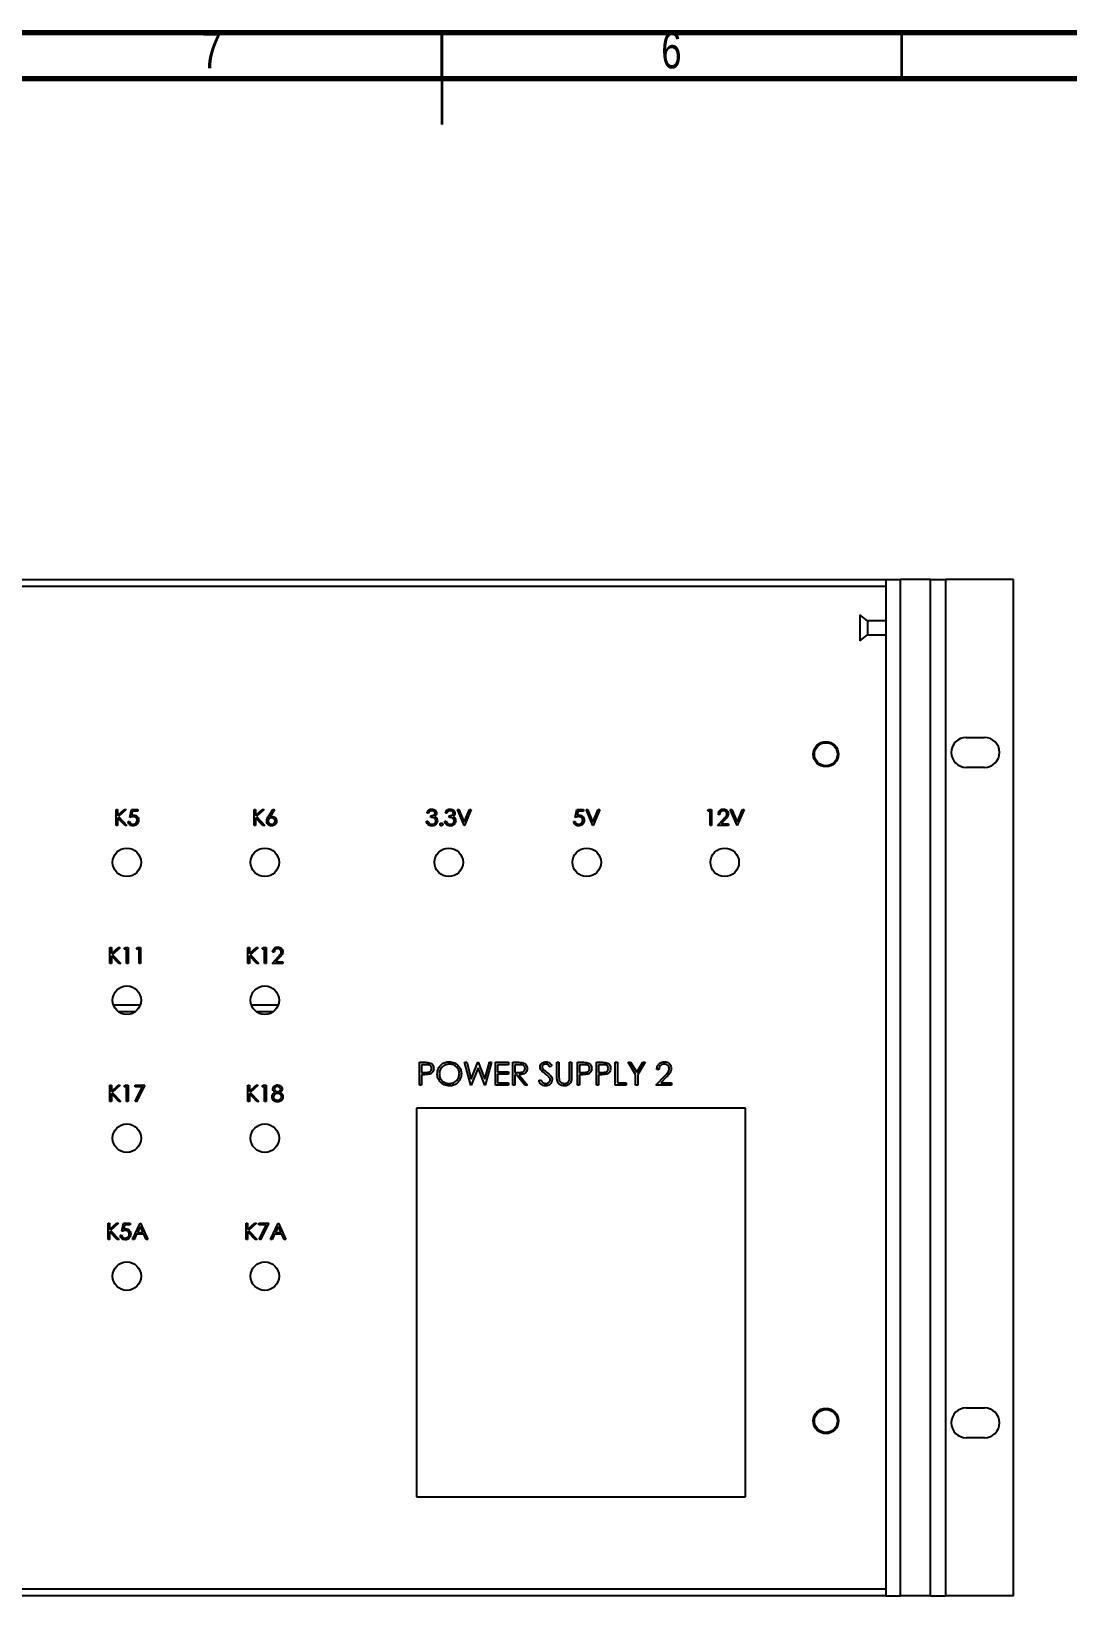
# Model space of a CAD drawing. Header units: millimetres. Extents: x 0 to 589, y 0 to 415.
# Drawn here: x 257.4 to 370, y 245 to 415.1 of the extents above; entities that cross this region are included whole.
import ezdxf

# ---------------------------------------------------------------- set-up
doc = ezdxf.new("R2010")
doc.units = ezdxf.units.MM
doc.styles.add('SLDTEXTSTYLE1', font='TXT', dxfattribs={"width": 0.75})

msp = doc.modelspace()

# ---------------------------------------------------------------- linework, layer by layer
at = {"color": 7, "linetype": 'Continuous', "lineweight": 70}
for p, q in [((15, 415), (589, 415)), ((20, 410), (584, 410))]:
    msp.add_line(p, q, dxfattribs=at)
at = {"color": 7, "linetype": 'Continuous', "lineweight": 35}
msp.add_line((302, 415.001), (302, 404.999), dxfattribs=at)
at = {"color": 9, "linetype": 'Continuous', "lineweight": 35}
for p, q in [((302, 410), (302, 415)), ((352, 410), (352, 415))]:
    msp.add_line(p, q, dxfattribs=at)
at = {"color": 7, "linetype": 'Continuous', "lineweight": 25}
for p, q in [((137.753, 355.5046), (350.253, 355.5046)), ((350.253, 354.7546), (137.753, 354.7546)), ((350.253, 355.5046), (350.253, 245.0046)), ((350.253, 355.5046), (351.878, 355.5046)), ((351.878, 245.0046), (351.878, 355.5046)), ((355.128, 355.5046), (351.878, 355.5046)), ((355.128, 245.0046), (355.128, 355.5046)), ((355.128, 355.5046), (356.753, 355.5046)), ((364.153, 355.5046), (356.753, 355.5046)), ((356.753, 355.5046), (356.753, 245.0046)), ((364.153, 245.0046), (364.153, 355.5046)), ((348.2765, 351.0046), (347.4515, 351.6546)), ((347.4515, 351.6546), (347.4515, 348.8546)), ((350.253, 351.0046), (348.2765, 351.0046)), ((348.2765, 351.0046), (348.2765, 349.5046)), ((347.4515, 348.8546), (348.2765, 349.5046)), ((348.2765, 349.5046), (350.253, 349.5046)), ((359.003, 338.3296), (361.003, 338.3296)), ((361.003, 335.0796), (359.003, 335.0796)), ((266.5864, 330.5046), (266.7434, 330.5046)), ((266.5864, 328.7546), (266.5864, 330.5046)), ((266.7434, 329.8382), (267.4729, 330.5046)), ((266.7434, 330.5046), (266.7434, 329.8382)), ((267.6969, 330.5046), (266.837, 329.7193)), ((267.4729, 330.5046), (267.6969, 330.5046)), ((268.0671, 329.6296), (268.2466, 330.5046)), ((268.2466, 330.5046), (268.9646, 330.5046)), ((268.3693, 330.3251), (268.275, 329.8648)), ((268.9646, 330.3251), (268.3693, 330.3251)), ((268.9646, 330.5046), (268.9646, 330.3251)), ((281.5864, 330.5046), (281.7434, 330.5046)), ((281.5864, 328.7546), (281.5864, 330.5046)), ((281.7434, 329.8382), (282.4729, 330.5046)), ((281.7434, 330.5046), (281.7434, 329.8382)), ((282.6969, 330.5046), (281.837, 329.7193)), ((282.4729, 330.5046), (282.6969, 330.5046)), ((283.1506, 329.7509), (283.6729, 330.5495)), ((283.7938, 330.4545), (283.3314, 329.7474)), ((283.6729, 330.5495), (283.7938, 330.4545)), ((300.5447, 330.1008), (300.3876, 330.1008)), ((302.5415, 330.1008), (302.3844, 330.1008)), ((303.6857, 330.5046), (303.854, 330.5046)), ((304.4261, 328.7546), (303.6857, 330.5046)), ((303.854, 330.5046), (304.4373, 329.1255)), ((304.4373, 329.1255), (305.0206, 330.5046)), ((305.1889, 330.5046), (304.4485, 328.7546)), ((305.0206, 330.5046), (305.1889, 330.5046)), ((316.5078, 329.6296), (316.6873, 330.5046)), ((316.6873, 330.5046), (317.4053, 330.5046)), ((316.81, 330.3251), (316.7157, 329.8648)), ((317.4053, 330.3251), (316.81, 330.3251)), ((317.4053, 330.5046), (317.4053, 330.3251)), ((317.6745, 330.5046), (317.8428, 330.5046)), ((318.4149, 328.7546), (317.6745, 330.5046)), ((317.8428, 330.5046), (318.4261, 329.1255)), ((318.4261, 329.1255), (319.0094, 330.5046)), ((319.1777, 330.5046), (318.4373, 328.7546)), ((319.0094, 330.5046), (319.1777, 330.5046)), ((330.9021, 330.3251), (331.0048, 330.5046)), ((331.1713, 330.3251), (330.9021, 330.3251)), ((331.0048, 330.5046), (331.3283, 330.5046)), ((331.1713, 328.7546), (331.1713, 330.3251)), ((331.3283, 330.5046), (331.3283, 328.7546)), ((333.3476, 330.5046), (333.5158, 330.5046)), ((334.088, 328.7546), (333.3476, 330.5046)), ((333.5158, 330.5046), (334.0992, 329.1255)), ((334.0992, 329.1255), (334.6825, 330.5046)), ((334.8508, 330.5046), (334.1104, 328.7546)), ((334.6825, 330.5046), (334.8508, 330.5046)), ((266.7434, 328.7546), (266.5864, 328.7546)), ((266.7434, 329.5991), (266.7434, 328.7546)), ((267.555, 328.7546), (266.7434, 329.5991)), ((266.837, 329.7193), (267.7642, 328.7546)), ((267.7642, 328.7546), (267.555, 328.7546)), ((267.8876, 329.2033), (268.0447, 329.2033)), ((281.7434, 328.7546), (281.5864, 328.7546)), ((281.7434, 329.5991), (281.7434, 328.7546)), ((282.555, 328.7546), (281.7434, 329.5991)), ((281.837, 329.7193), (282.7642, 328.7546)), ((282.7642, 328.7546), (282.555, 328.7546)), ((300.3203, 329.2258), (300.4774, 329.2258)), ((300.8139, 329.6296), (300.8139, 329.8091)), ((302.3171, 329.2258), (302.4742, 329.2258)), ((302.8107, 329.6296), (302.8107, 329.8091)), ((304.4485, 328.7546), (304.4261, 328.7546)), ((316.3283, 329.2033), (316.4854, 329.2033)), ((318.4373, 328.7546), (318.4149, 328.7546)), ((331.3283, 328.7546), (331.1713, 328.7546)), ((331.979, 328.7546), (332.6577, 329.4789)), ((333.1681, 328.7546), (331.979, 328.7546)), ((332.2033, 329.9661), (332.0463, 329.9661)), ((332.7916, 329.4014), (332.3537, 328.9341)), ((332.3537, 328.9341), (333.1681, 328.9341)), ((333.1681, 328.9341), (333.1681, 328.7546)), ((334.1104, 328.7546), (334.088, 328.7546)), ((265.9133, 315.5046), (266.0703, 315.5046)), ((265.9133, 313.7546), (265.9133, 315.5046)), ((266.0703, 314.8382), (266.7998, 315.5046)), ((266.0703, 315.5046), (266.0703, 314.8382)), ((267.0239, 315.5046), (266.1639, 314.7193)), ((266.1639, 314.7193), (267.0912, 313.7546)), ((266.7998, 315.5046), (267.0239, 315.5046)), ((267.4614, 315.3251), (267.5641, 315.5046)), ((267.7306, 315.3251), (267.4614, 315.3251)), ((267.5641, 315.5046), (267.8876, 315.5046)), ((267.7306, 313.7546), (267.7306, 315.3251)), ((267.8876, 315.5046), (267.8876, 313.7546)), ((268.8075, 315.3251), (268.9102, 315.5046)), ((269.0767, 315.3251), (268.8075, 315.3251)), ((268.9102, 315.5046), (269.2338, 315.5046)), ((269.0767, 313.7546), (269.0767, 315.3251)), ((269.2338, 315.5046), (269.2338, 313.7546)), ((280.9133, 315.5046), (281.0703, 315.5046)), ((280.9133, 313.7546), (280.9133, 315.5046)), ((281.0703, 314.8382), (281.7998, 315.5046)), ((281.0703, 315.5046), (281.0703, 314.8382)), ((282.0239, 315.5046), (281.1639, 314.7193)), ((281.1639, 314.7193), (282.0912, 313.7546)), ((281.7998, 315.5046), (282.0239, 315.5046)), ((282.4614, 315.3251), (282.5641, 315.5046)), ((282.7306, 315.3251), (282.4614, 315.3251)), ((282.5641, 315.5046), (282.8876, 315.5046)), ((282.7306, 313.7546), (282.7306, 315.3251)), ((282.8876, 315.5046), (282.8876, 313.7546)), ((283.7626, 314.9661), (283.6056, 314.9661)), ((266.0703, 313.7546), (265.9133, 313.7546)), ((266.0703, 314.5991), (266.0703, 313.7546)), ((266.8819, 313.7546), (266.0703, 314.5991)), ((267.0912, 313.7546), (266.8819, 313.7546)), ((267.8876, 313.7546), (267.7306, 313.7546)), ((269.2338, 313.7546), (269.0767, 313.7546)), ((281.0703, 313.7546), (280.9133, 313.7546)), ((281.0703, 314.5991), (281.0703, 313.7546)), ((281.8819, 313.7546), (281.0703, 314.5991)), ((282.0912, 313.7546), (281.8819, 313.7546)), ((282.8876, 313.7546), (282.7306, 313.7546)), ((283.5383, 313.7546), (284.217, 314.4789)), ((284.7274, 313.7546), (283.5383, 313.7546)), ((284.3509, 314.4014), (283.913, 313.9341)), ((283.913, 313.9341), (284.7274, 313.9341)), ((284.7274, 313.9341), (284.7274, 313.7546)), ((266.2859, 309.2546), (269.2202, 309.2546)), ((268.6695, 308.5046), (266.8365, 308.5046)), ((281.2859, 309.2546), (284.2202, 309.2546)), ((283.6695, 308.5046), (281.8365, 308.5046)), ((299.5735, 303.0046), (300.0638, 303.0046)), ((299.5735, 300.5046), (299.5735, 303.0046)), ((304.4774, 303.0046), (304.7092, 303.0046)), ((305.1424, 300.5046), (304.4774, 303.0046)), ((304.7092, 303.0046), (305.1985, 301.1712)), ((305.1985, 301.1712), (305.9262, 303.0046)), ((305.9262, 303.0046), (305.9587, 303.0046)), ((305.9587, 303.0046), (306.6729, 301.1837)), ((306.6729, 301.1837), (307.1647, 303.0046)), ((307.394, 303.0046), (306.72, 300.5046)), ((307.1647, 303.0046), (307.394, 303.0046)), ((307.8428, 303.0046), (309.253, 303.0046)), ((307.8428, 300.5046), (307.8428, 303.0046)), ((309.253, 303.0046), (309.253, 302.7482)), ((309.7017, 303.0046), (310.202, 303.0046)), ((309.7017, 300.5046), (309.7017, 303.0046)), ((314.5094, 303.0046), (314.7338, 303.0046)), ((314.5094, 301.4947), (314.5094, 303.0046)), ((314.7338, 303.0046), (314.7338, 301.5067)), ((315.8876, 303.0046), (316.112, 303.0046)), ((315.8876, 301.5067), (315.8876, 303.0046)), ((316.112, 303.0046), (316.112, 301.4947)), ((316.753, 303.0046), (317.2433, 303.0046)), ((316.753, 300.5046), (316.753, 303.0046)), ((318.8043, 303.0046), (319.2946, 303.0046)), ((318.8043, 300.5046), (318.8043, 303.0046)), ((320.8556, 303.0046), (321.0799, 303.0046)), ((320.8556, 300.5046), (320.8556, 303.0046)), ((321.0799, 303.0046), (321.0799, 300.761)), ((322.2658, 303.0046), (322.5227, 303.0046)), ((323.0671, 301.693), (322.2658, 303.0046)), ((322.5227, 303.0046), (323.1798, 301.9304)), ((323.1798, 301.9304), (323.8358, 303.0046)), ((324.0928, 303.0046), (323.2915, 301.693)), ((323.8358, 303.0046), (324.0928, 303.0046)), ((299.7979, 302.7482), (299.7979, 301.9149)), ((300.2551, 302.7482), (299.7979, 302.7482)), ((299.7979, 301.9149), (300.2356, 301.9094)), ((299.7979, 301.6584), (299.7979, 300.5046)), ((299.9767, 301.6584), (299.7979, 301.6584)), ((305.9357, 302.4167), (305.1745, 300.5046)), ((306.6879, 300.5046), (305.9357, 302.4167)), ((308.0671, 302.7482), (308.0671, 301.979)), ((309.253, 302.7482), (308.0671, 302.7482)), ((308.0671, 301.979), (309.253, 301.979)), ((308.0671, 301.7226), (308.0671, 300.761)), ((309.253, 301.7226), (308.0671, 301.7226)), ((309.253, 301.979), (309.253, 301.7226)), ((309.9261, 302.7482), (309.9261, 301.9149)), ((310.3948, 302.7482), (309.9261, 302.7482)), ((309.9261, 301.9149), (310.3838, 301.9114)), ((309.9261, 301.6584), (309.9261, 300.5046)), ((310.1084, 301.6584), (309.9261, 301.6584)), ((311.0269, 300.5046), (310.1084, 301.6584)), ((310.3858, 301.6584), (311.3043, 300.5046)), ((312.5222, 300.9869), (312.7336, 301.1136)), ((313.9646, 302.6455), (313.7617, 302.4918)), ((316.9774, 302.7482), (316.9774, 301.9149)), ((317.4346, 302.7482), (316.9774, 302.7482)), ((316.9774, 301.9149), (317.4151, 301.9094)), ((316.9774, 301.6584), (316.9774, 300.5046)), ((317.1562, 301.6584), (316.9774, 301.6584)), ((319.4859, 302.7482), (319.0287, 302.7482)), ((319.0287, 302.7482), (319.0287, 301.9149)), ((319.0287, 301.9149), (319.4664, 301.9094)), ((319.0287, 301.6584), (319.0287, 300.5046)), ((319.2074, 301.6584), (319.0287, 301.6584)), ((323.0671, 300.5046), (323.0671, 301.693)), ((323.2915, 301.693), (323.2915, 300.5046)), ((325.2787, 300.5046), (326.2482, 301.5393)), ((325.5992, 302.2354), (325.3748, 302.2354)), ((326.4395, 301.4286), (325.814, 300.761)), ((265.9133, 300.5046), (266.0703, 300.5046)), ((265.9133, 298.7546), (265.9133, 300.5046)), ((266.0703, 299.8382), (266.7998, 300.5046)), ((266.0703, 300.5046), (266.0703, 299.8382)), ((266.0703, 299.5991), (266.0703, 298.7546)), ((266.8819, 298.7546), (266.0703, 299.5991)), ((267.0239, 300.5046), (266.1639, 299.7193)), ((266.1639, 299.7193), (267.0912, 298.7546)), ((266.7998, 300.5046), (267.0239, 300.5046)), ((267.4614, 300.3251), (267.5641, 300.5046)), ((267.7306, 300.3251), (267.4614, 300.3251)), ((267.5641, 300.5046), (267.8876, 300.5046)), ((267.7306, 298.7546), (267.7306, 300.3251)), ((267.8876, 300.5046), (267.8876, 298.7546)), ((268.6505, 300.5046), (269.7274, 300.5046)), ((268.6505, 300.3251), (268.6505, 300.5046)), ((269.4617, 300.3251), (268.6505, 300.3251)), ((268.6718, 298.7844), (269.4617, 300.3251)), ((269.7274, 300.5046), (268.8075, 298.7097)), ((280.9133, 300.5046), (281.0703, 300.5046)), ((280.9133, 298.7546), (280.9133, 300.5046)), ((281.0703, 299.8382), (281.7998, 300.5046)), ((281.0703, 300.5046), (281.0703, 299.8382)), ((281.0703, 299.5991), (281.0703, 298.7546)), ((281.8819, 298.7546), (281.0703, 299.5991)), ((282.0239, 300.5046), (281.1639, 299.7193)), ((281.1639, 299.7193), (282.0912, 298.7546)), ((281.7998, 300.5046), (282.0239, 300.5046)), ((282.4614, 300.3251), (282.5641, 300.5046)), ((282.7306, 300.3251), (282.4614, 300.3251)), ((282.5641, 300.5046), (282.8876, 300.5046)), ((282.7306, 298.7546), (282.7306, 300.3251)), ((282.8876, 300.5046), (282.8876, 298.7546)), ((299.7979, 300.5046), (299.5735, 300.5046)), ((305.1745, 300.5046), (305.1424, 300.5046)), ((306.72, 300.5046), (306.6879, 300.5046)), ((309.253, 300.5046), (307.8428, 300.5046)), ((308.0671, 300.761), (309.253, 300.761)), ((309.253, 300.761), (309.253, 300.5046)), ((309.9261, 300.5046), (309.7017, 300.5046)), ((311.3043, 300.5046), (311.0269, 300.5046)), ((316.9774, 300.5046), (316.753, 300.5046)), ((319.0287, 300.5046), (318.8043, 300.5046)), ((322.0415, 300.5046), (320.8556, 300.5046)), ((321.0799, 300.761), (322.0415, 300.761)), ((322.0415, 300.761), (322.0415, 300.5046)), ((323.2915, 300.5046), (323.0671, 300.5046)), ((326.9774, 300.5046), (325.2787, 300.5046)), ((325.814, 300.761), (326.9774, 300.761)), ((326.9774, 300.761), (326.9774, 300.5046)), ((266.0703, 298.7546), (265.9133, 298.7546)), ((267.0912, 298.7546), (266.8819, 298.7546)), ((267.8876, 298.7546), (267.7306, 298.7546)), ((268.8075, 298.7097), (268.6718, 298.7844)), ((281.0703, 298.7546), (280.9133, 298.7546)), ((282.0912, 298.7546), (281.8819, 298.7546)), ((282.8876, 298.7546), (282.7306, 298.7546)), ((299.253, 298.0046), (299.253, 255.7546)), ((335.003, 298.0046), (299.253, 298.0046)), ((335.003, 255.7546), (335.003, 298.0046)), ((265.7274, 285.5046), (265.8844, 285.5046)), ((265.7274, 283.7546), (265.7274, 285.5046)), ((265.8844, 284.8382), (266.6139, 285.5046)), ((265.8844, 285.5046), (265.8844, 284.8382)), ((265.8844, 284.5991), (265.8844, 283.7546)), ((266.696, 283.7546), (265.8844, 284.5991)), ((266.838, 285.5046), (265.978, 284.7193)), ((265.978, 284.7193), (266.9053, 283.7546)), ((266.6139, 285.5046), (266.838, 285.5046)), ((267.0287, 284.2033), (267.1857, 284.2033)), ((267.2081, 284.6296), (267.3876, 285.5046)), ((267.3876, 285.5046), (268.1056, 285.5046)), ((267.5103, 285.3251), (267.416, 284.8648)), ((268.1056, 285.3251), (267.5103, 285.3251)), ((268.1056, 285.5046), (268.1056, 285.3251)), ((268.3748, 283.7546), (269.2049, 285.5046)), ((268.8123, 284.3155), (268.5462, 283.7546)), ((269.6056, 284.3155), (268.8123, 284.3155)), ((269.2144, 285.1635), (268.8975, 284.495)), ((268.8975, 284.495), (269.5229, 284.495)), ((269.2049, 285.5046), (269.2274, 285.5046)), ((269.5229, 284.495), (269.2144, 285.1635)), ((269.2274, 285.5046), (270.0351, 283.7546)), ((269.8643, 283.7546), (269.6056, 284.3155)), ((280.7274, 285.5046), (280.8844, 285.5046)), ((280.7274, 283.7546), (280.7274, 285.5046)), ((280.8844, 284.8382), (281.6139, 285.5046)), ((280.8844, 285.5046), (280.8844, 284.8382)), ((280.8844, 284.5991), (280.8844, 283.7546)), ((281.696, 283.7546), (280.8844, 284.5991)), ((281.838, 285.5046), (280.978, 284.7193)), ((280.978, 284.7193), (281.9053, 283.7546)), ((281.6139, 285.5046), (281.838, 285.5046)), ((282.1184, 285.5046), (283.1953, 285.5046)), ((282.1184, 285.3251), (282.1184, 285.5046)), ((282.9296, 285.3251), (282.1184, 285.3251)), ((282.1398, 283.7844), (282.9296, 285.3251)), ((283.1953, 285.5046), (282.2755, 283.7097)), ((283.3748, 283.7546), (284.2049, 285.5046)), ((283.8123, 284.3155), (283.5462, 283.7546)), ((284.6056, 284.3155), (283.8123, 284.3155)), ((284.2144, 285.1635), (283.8975, 284.495)), ((283.8975, 284.495), (284.5229, 284.495)), ((284.2049, 285.5046), (284.2274, 285.5046)), ((284.5229, 284.495), (284.2144, 285.1635)), ((284.2274, 285.5046), (285.0351, 283.7546)), ((284.8643, 283.7546), (284.6056, 284.3155)), ((265.8844, 283.7546), (265.7274, 283.7546)), ((266.9053, 283.7546), (266.696, 283.7546)), ((268.5462, 283.7546), (268.3748, 283.7546)), ((270.0351, 283.7546), (269.8643, 283.7546)), ((280.8844, 283.7546), (280.7274, 283.7546)), ((281.9053, 283.7546), (281.696, 283.7546)), ((282.2755, 283.7097), (282.1398, 283.7844)), ((283.5462, 283.7546), (283.3748, 283.7546)), ((285.0351, 283.7546), (284.8643, 283.7546)), ((359.003, 265.4296), (361.003, 265.4296)), ((361.003, 262.1796), (359.003, 262.1796)), ((299.253, 255.7546), (335.003, 255.7546)), ((137.753, 245.7546), (350.253, 245.7546)), ((350.253, 245.0046), (137.753, 245.0046)), ((350.253, 245.0046), (351.878, 245.0046)), ((355.128, 245.0046), (351.878, 245.0046)), ((355.128, 245.0046), (356.753, 245.0046)), ((364.153, 245.0046), (356.753, 245.0046))]:
    msp.add_line(p, q, dxfattribs=at)
for centre, radius in [((343.753, 336.5046), 1.375), ((343.753, 336.5046), 1.25), ((267.753, 324.7546), 1.55), ((282.753, 324.7546), 1.55), ((302.753, 324.7546), 1.55), ((317.753, 324.7546), 1.55), ((332.753, 324.7546), 1.55), ((267.753, 309.7546), 1.55), ((282.753, 309.7546), 1.55), ((267.753, 294.7546), 1.55), ((282.753, 294.7546), 1.55), ((267.753, 279.7546), 1.55), ((282.753, 279.7546), 1.55), ((343.753, 264.0046), 1.375), ((343.753, 264.0046), 1.25)]:
    msp.add_circle(centre, radius, dxfattribs=at)
for centre, start, end in [((359.003, 336.7046), 90, 270), ((361.003, 336.7046), 270, 90), ((359.003, 263.8046), 90, 270), ((361.003, 263.8046), 270, 90)]:
    msp.add_arc(centre, 1.625, start, end, dxfattribs=at)
for points, knots in [([(300.3876, 330.1008), (300.4078, 330.1681), (300.4481, 330.3024), (300.5818, 330.4512), (300.7436, 330.5366), (300.8536, 330.5452), (300.9086, 330.5495)], [0, 0, 0, 0, 0.28028774, 0.55967968, 0.77974654, 1, 1, 1, 1]), ([(300.9107, 330.37), (300.8652, 330.3664), (300.7743, 330.3591), (300.6296, 330.2716), (300.5769, 330.1656), (300.5447, 330.1008)], [0, 0, 0, 0, 0.28063596, 0.56036441, 1, 1, 1, 1]), ([(300.8139, 329.8091), (300.9128, 329.8182), (301.061, 329.8319), (301.206, 329.9346), (301.2556, 330.0217), (301.2603, 330.0709), (301.2626, 330.0955)], [0, 0, 0, 0, 0.49941848, 0.74901596, 0.87454371, 1, 1, 1, 1]), ([(300.9086, 330.5495), (300.9794, 330.5419), (301.1211, 330.5267), (301.2905, 330.4142), (301.3982, 330.2616), (301.4125, 330.1504), (301.4197, 330.0948)], [0, 0, 0, 0, 0.28008496, 0.55986833, 0.78009915, 1, 1, 1, 1]), ([(301.2626, 330.0955), (301.2538, 330.1413), (301.236, 330.2333), (301.102, 330.3466), (300.9832, 330.3611), (300.9107, 330.37)], [0, 0, 0, 0, 0.27885899, 0.56007424, 1, 1, 1, 1]), ([(301.4197, 330.0948), (301.4168, 330.0544), (301.4111, 329.9735), (301.3481, 329.8392), (301.2656, 329.7744), (301.2153, 329.7348)], [0, 0, 0, 0, 0.28050821, 0.56079232, 1, 1, 1, 1]), ([(302.3844, 330.1008), (302.4046, 330.1681), (302.4449, 330.3024), (302.5786, 330.4512), (302.7404, 330.5366), (302.8504, 330.5452), (302.9054, 330.5495)], [0, 0, 0, 0, 0.28028774, 0.55967968, 0.77974654, 1, 1, 1, 1]), ([(302.9075, 330.37), (302.862, 330.3664), (302.7711, 330.3591), (302.6264, 330.2716), (302.5737, 330.1656), (302.5415, 330.1008)], [0, 0, 0, 0, 0.28063596, 0.56036441, 1, 1, 1, 1]), ([(302.8107, 329.8091), (302.9096, 329.8182), (303.0578, 329.8319), (303.2028, 329.9346), (303.2524, 330.0217), (303.2571, 330.0709), (303.2594, 330.0955)], [0, 0, 0, 0, 0.49941848, 0.74901596, 0.87454371, 1, 1, 1, 1]), ([(302.9054, 330.5495), (302.9762, 330.5419), (303.1178, 330.5267), (303.2873, 330.4142), (303.395, 330.2616), (303.4093, 330.1504), (303.4165, 330.0948)], [0, 0, 0, 0, 0.280084961, 0.559868332, 0.780099154, 1, 1, 1, 1]), ([(303.2594, 330.0955), (303.2506, 330.1413), (303.2328, 330.2333), (303.0988, 330.3466), (302.98, 330.3611), (302.9075, 330.37)], [0, 0, 0, 0, 0.27885899, 0.56007424, 1, 1, 1, 1]), ([(303.4165, 330.0948), (303.4136, 330.0544), (303.4079, 329.9735), (303.3449, 329.8392), (303.2624, 329.7744), (303.2121, 329.7348)], [0, 0, 0, 0, 0.280508211, 0.560792317, 1, 1, 1, 1]), ([(332.0463, 329.9661), (332.0565, 330.0512), (332.0769, 330.2212), (332.2262, 330.4156), (332.4161, 330.5323), (332.55, 330.5438), (332.617, 330.5495)], [0, 0, 0, 0, 0.28002908, 0.55951459, 0.77966753, 1, 1, 1, 1]), ([(332.6089, 330.37), (332.5492, 330.3639), (332.4297, 330.3517), (332.2947, 330.2426), (332.2219, 330.1056), (332.2095, 330.0127), (332.2033, 329.9661)], [0, 0, 0, 0, 0.27969874, 0.55884664, 0.77917619, 1, 1, 1, 1]), ([(332.9886, 330.0152), (332.9812, 330.0693), (332.9665, 330.1777), (332.8597, 330.2922), (332.7366, 330.3603), (332.6515, 330.3667), (332.6089, 330.37)], [0, 0, 0, 0, 0.27912577, 0.55897835, 0.77935005, 1, 1, 1, 1]), ([(332.617, 330.5495), (332.695, 330.5422), (332.8509, 330.5276), (333.0242, 330.3851), (333.1291, 330.2122), (333.1401, 330.0902), (333.1456, 330.0292)], [0, 0, 0, 0, 0.2798903, 0.55922373, 0.77958237, 1, 1, 1, 1]), ([(333.1456, 330.0292), (333.1385, 329.9598), (333.1243, 329.8209), (332.9844, 329.611), (332.8647, 329.481), (332.7916, 329.4014)], [0, 0, 0, 0, 0.27928789, 0.55915378, 1, 1, 1, 1]), ([(268.4215, 328.7097), (268.3465, 328.7174), (268.1965, 328.7327), (268.0269, 328.8667), (267.922, 329.03), (267.8991, 329.1455), (267.8876, 329.2033)], [0, 0, 0, 0, 0.27962453, 0.55901916, 0.77938034, 1, 1, 1, 1]), ([(268.0447, 329.2033), (268.0582, 329.1539), (268.0853, 329.0552), (268.1922, 328.9551), (268.3112, 328.8994), (268.3908, 328.8926), (268.4307, 328.8892)], [0, 0, 0, 0, 0.28005017, 0.55916571, 0.77958314, 1, 1, 1, 1]), ([(268.4527, 329.7193), (268.3786, 329.7117), (268.2461, 329.6979), (268.1219, 329.6505), (268.0671, 329.6296)], [0, 0, 0, 0, 0.55941616, 1, 1, 1, 1]), ([(268.275, 329.8648), (268.3128, 329.8753), (268.3804, 329.8939), (268.4504, 329.8973), (268.4811, 329.8988)], [0, 0, 0, 0, 0.56006419, 1, 1, 1, 1]), ([(269.0319, 329.3264), (269.0216, 329.2356), (269.0011, 329.0541), (268.8439, 328.8431), (268.636, 328.726), (268.4931, 328.7152), (268.4215, 328.7097)], [0, 0, 0, 0, 0.27986414, 0.55927095, 0.77942351, 1, 1, 1, 1]), ([(268.4307, 328.8892), (268.4962, 328.8969), (268.6274, 328.9123), (268.7735, 329.0319), (268.8624, 329.1783), (268.8707, 329.2814), (268.8748, 329.333)], [0, 0, 0, 0, 0.27961702, 0.55935712, 0.77955919, 1, 1, 1, 1]), ([(268.8748, 329.333), (268.8683, 329.3936), (268.8554, 329.5146), (268.7375, 329.646), (268.5948, 329.7111), (268.5001, 329.7166), (268.4527, 329.7193)], [0, 0, 0, 0, 0.27953897, 0.55861683, 0.77904726, 1, 1, 1, 1]), ([(268.4811, 329.8988), (268.5648, 329.89), (268.7321, 329.8722), (268.9161, 329.7147), (269.0185, 329.5231), (269.0274, 329.392), (269.0319, 329.3264)], [0, 0, 0, 0, 0.2796881, 0.55902546, 0.77929155, 1, 1, 1, 1]), ([(282.9549, 329.2426), (282.972, 329.345), (283.0027, 329.5284), (283.1052, 329.6827), (283.1506, 329.7509)], [0, 0, 0, 0, 0.5582731, 1, 1, 1, 1]), ([(283.485, 328.7097), (283.4067, 328.7191), (283.2502, 328.7379), (283.0734, 328.8801), (282.9732, 329.0583), (282.961, 329.1812), (282.9549, 329.2426)], [0, 0, 0, 0, 0.279669559, 0.559084823, 0.779557606, 1, 1, 1, 1]), ([(283.4797, 329.5847), (283.4264, 329.5802), (283.3199, 329.5711), (283.1977, 329.4789), (283.1234, 329.3614), (283.1158, 329.278), (283.112, 329.2363)], [0, 0, 0, 0, 0.28012749, 0.55951476, 0.77971923, 1, 1, 1, 1]), ([(283.112, 329.2363), (283.1195, 329.1825), (283.1345, 329.0749), (283.2438, 328.9639), (283.3668, 328.8988), (283.4512, 328.8924), (283.4934, 328.8892)], [0, 0, 0, 0, 0.27905899, 0.55882035, 0.77930338, 1, 1, 1, 1]), ([(283.3314, 329.7474), (283.3651, 329.7527), (283.4252, 329.7621), (283.4859, 329.7636), (283.5127, 329.7642)], [0, 0, 0, 0, 0.55991029, 1, 1, 1, 1]), ([(283.8748, 329.2363), (283.8667, 329.2911), (283.8505, 329.401), (283.7357, 329.5117), (283.6091, 329.5756), (283.5229, 329.5817), (283.4797, 329.5847)], [0, 0, 0, 0, 0.27875436, 0.558605, 0.77914743, 1, 1, 1, 1]), ([(284.0319, 329.2457), (284.0228, 329.1656), (284.0047, 329.0055), (283.8554, 328.8281), (283.6731, 328.7274), (283.5477, 328.7156), (283.485, 328.7097)], [0, 0, 0, 0, 0.27963082, 0.55896032, 0.77947827, 1, 1, 1, 1]), ([(283.4934, 328.8892), (283.5471, 328.8946), (283.6546, 328.9054), (283.7793, 328.995), (283.8615, 329.1095), (283.8704, 329.194), (283.8748, 329.2363)], [0, 0, 0, 0, 0.28001804, 0.55985257, 0.77998714, 1, 1, 1, 1]), ([(283.5127, 329.7642), (283.5894, 329.7555), (283.7427, 329.7379), (283.9133, 329.5976), (284.0167, 329.4265), (284.0268, 329.306), (284.0319, 329.2457)], [0, 0, 0, 0, 0.27963843, 0.55932579, 0.77952667, 1, 1, 1, 1]), ([(300.904, 328.7097), (300.8237, 328.7168), (300.6633, 328.7308), (300.4739, 328.8652), (300.3639, 329.042), (300.3349, 329.1644), (300.3203, 329.2258)], [0, 0, 0, 0, 0.2798859, 0.55897854, 0.77926287, 1, 1, 1, 1]), ([(300.4774, 329.2258), (300.4934, 329.1749), (300.522, 329.0841), (300.5862, 329.0145), (300.6144, 328.9839)], [0, 0, 0, 0, 0.560694434, 1, 1, 1, 1]), ([(300.6144, 328.9839), (300.6647, 328.9524), (300.7547, 328.8961), (300.8603, 328.8913), (300.9068, 328.8892)], [0, 0, 0, 0, 0.55874795, 1, 1, 1, 1]), ([(301.3524, 329.2594), (301.3498, 329.2899), (301.3447, 329.351), (301.2902, 329.4613), (301.1274, 329.6121), (300.9393, 329.6226), (300.8139, 329.6296)], [0, 0, 0, 0, 0.12558702, 0.25119068, 0.50060497, 1, 1, 1, 1]), ([(301.5094, 329.2745), (301.4969, 329.1886), (301.4718, 329.0168), (301.3075, 328.828), (301.1073, 328.7254), (300.9718, 328.715), (300.904, 328.7097)], [0, 0, 0, 0, 0.279304, 0.55883826, 0.77927695, 1, 1, 1, 1]), ([(300.9068, 328.8892), (300.9675, 328.8933), (301.0886, 328.9014), (301.2353, 328.9922), (301.3348, 329.1168), (301.3465, 329.2119), (301.3524, 329.2594)], [0, 0, 0, 0, 0.28059907, 0.56015095, 0.78030258, 1, 1, 1, 1]), ([(301.2153, 329.7348), (301.2561, 329.7135), (301.3289, 329.6755), (301.3817, 329.613), (301.405, 329.5854)], [0, 0, 0, 0, 0.559794511, 1, 1, 1, 1]), ([(301.405, 329.5854), (301.4385, 329.5319), (301.4985, 329.4361), (301.5061, 329.3239), (301.5094, 329.2745)], [0, 0, 0, 0, 0.55941908, 1, 1, 1, 1]), ([(301.8011, 328.878), (301.8037, 328.8995), (301.8088, 328.9425), (301.8484, 328.9902), (301.8962, 329.0194), (301.93, 329.0224), (301.9469, 329.0238)], [0, 0, 0, 0, 0.27957625, 0.55928373, 0.7795524, 1, 1, 1, 1]), ([(301.9469, 328.7322), (301.9255, 328.7348), (301.8826, 328.7401), (301.8351, 328.7797), (301.8058, 328.8274), (301.8027, 328.8611), (301.8011, 328.878)], [0, 0, 0, 0, 0.27958116, 0.55914317, 0.77957542, 1, 1, 1, 1]), ([(301.9469, 329.0238), (301.9685, 329.0214), (302.0116, 329.0165), (302.0588, 328.9764), (302.0887, 328.9289), (302.0914, 328.895), (302.0928, 328.878)], [0, 0, 0, 0, 0.27960164, 0.55921202, 0.77947519, 1, 1, 1, 1]), ([(302.0928, 328.878), (302.0902, 328.8565), (302.0851, 328.8135), (302.0453, 328.7661), (301.9976, 328.7367), (301.9638, 328.7337), (301.9469, 328.7322)], [0, 0, 0, 0, 0.27946914, 0.55935777, 0.77967393, 1, 1, 1, 1]), ([(302.9008, 328.7097), (302.8205, 328.7168), (302.6601, 328.7308), (302.4707, 328.8652), (302.3607, 329.042), (302.3317, 329.1644), (302.3171, 329.2258)], [0, 0, 0, 0, 0.2798859, 0.55897854, 0.77926287, 1, 1, 1, 1]), ([(302.4742, 329.2258), (302.4902, 329.1749), (302.5188, 329.0841), (302.583, 329.0145), (302.6112, 328.9839)], [0, 0, 0, 0, 0.56069443, 1, 1, 1, 1]), ([(302.6112, 328.9839), (302.6615, 328.9524), (302.7515, 328.8961), (302.857, 328.8913), (302.9036, 328.8892)], [0, 0, 0, 0, 0.55874795, 1, 1, 1, 1]), ([(303.3492, 329.2594), (303.3466, 329.2899), (303.3415, 329.351), (303.287, 329.4613), (303.1242, 329.6121), (302.9361, 329.6226), (302.8107, 329.6296)], [0, 0, 0, 0, 0.125587022, 0.251190676, 0.500604965, 1, 1, 1, 1]), ([(303.5062, 329.2745), (303.4937, 329.1886), (303.4685, 329.0168), (303.3043, 328.828), (303.1041, 328.7254), (302.9686, 328.715), (302.9008, 328.7097)], [0, 0, 0, 0, 0.279304, 0.55883826, 0.77927695, 1, 1, 1, 1]), ([(302.9036, 328.8892), (302.9643, 328.8933), (303.0854, 328.9014), (303.2321, 328.9922), (303.3316, 329.1168), (303.3433, 329.2119), (303.3492, 329.2594)], [0, 0, 0, 0, 0.280599066, 0.560150946, 0.780302577, 1, 1, 1, 1]), ([(303.2121, 329.7348), (303.2529, 329.7135), (303.3257, 329.6755), (303.3785, 329.613), (303.4018, 329.5854)], [0, 0, 0, 0, 0.55979451, 1, 1, 1, 1]), ([(303.4018, 329.5854), (303.4353, 329.5319), (303.4953, 329.4361), (303.5029, 329.3239), (303.5062, 329.2745)], [0, 0, 0, 0, 0.55941908, 1, 1, 1, 1]), ([(316.8622, 328.7097), (316.7872, 328.7174), (316.6372, 328.7327), (316.4676, 328.8667), (316.3627, 329.03), (316.3398, 329.1455), (316.3283, 329.2033)], [0, 0, 0, 0, 0.27962453, 0.55901916, 0.77938034, 1, 1, 1, 1]), ([(316.4854, 329.2033), (316.4989, 329.1539), (316.526, 329.0552), (316.6329, 328.9551), (316.7519, 328.8994), (316.8315, 328.8926), (316.8714, 328.8892)], [0, 0, 0, 0, 0.28005017, 0.55916571, 0.77958314, 1, 1, 1, 1]), ([(316.8934, 329.7193), (316.8193, 329.7117), (316.6868, 329.6979), (316.5626, 329.6505), (316.5078, 329.6296)], [0, 0, 0, 0, 0.559416158, 1, 1, 1, 1]), ([(316.7157, 329.8648), (316.7536, 329.8753), (316.8211, 329.8939), (316.8911, 329.8973), (316.9218, 329.8988)], [0, 0, 0, 0, 0.560064188, 1, 1, 1, 1]), ([(317.4726, 329.3264), (317.4623, 329.2356), (317.4418, 329.0541), (317.2846, 328.8431), (317.0767, 328.726), (316.9338, 328.7152), (316.8622, 328.7097)], [0, 0, 0, 0, 0.27986414, 0.55927095, 0.77942351, 1, 1, 1, 1]), ([(316.8714, 328.8892), (316.9369, 328.8969), (317.0681, 328.9123), (317.2142, 329.0319), (317.3032, 329.1783), (317.3114, 329.2814), (317.3155, 329.333)], [0, 0, 0, 0, 0.27961702, 0.55935712, 0.77955919, 1, 1, 1, 1]), ([(317.3155, 329.333), (317.309, 329.3936), (317.2961, 329.5146), (317.1782, 329.646), (317.0355, 329.7111), (316.9408, 329.7166), (316.8934, 329.7193)], [0, 0, 0, 0, 0.27953897, 0.55861683, 0.77904726, 1, 1, 1, 1]), ([(316.9218, 329.8988), (317.0055, 329.89), (317.1728, 329.8722), (317.3568, 329.7147), (317.4592, 329.5231), (317.4681, 329.392), (317.4726, 329.3264)], [0, 0, 0, 0, 0.2796881, 0.55902546, 0.77929155, 1, 1, 1, 1]), ([(332.6577, 329.4789), (332.7416, 329.5653), (332.8585, 329.6856), (332.9745, 329.8723), (332.9839, 329.9676), (332.9886, 330.0152)], [0, 0, 0, 0, 0.56071723, 0.78053212, 1, 1, 1, 1]), ([(283.6056, 314.9661), (283.6158, 315.0512), (283.6362, 315.2212), (283.7855, 315.4156), (283.9754, 315.5323), (284.1093, 315.5438), (284.1763, 315.5495)], [0, 0, 0, 0, 0.28002908, 0.55951459, 0.77966753, 1, 1, 1, 1]), ([(284.1682, 315.37), (284.1085, 315.3639), (283.989, 315.3517), (283.854, 315.2426), (283.7812, 315.1056), (283.7688, 315.0127), (283.7626, 314.9661)], [0, 0, 0, 0, 0.27969874, 0.55884664, 0.77917619, 1, 1, 1, 1]), ([(284.5479, 315.0152), (284.5405, 315.0693), (284.5258, 315.1777), (284.419, 315.2922), (284.2959, 315.3603), (284.2108, 315.3667), (284.1682, 315.37)], [0, 0, 0, 0, 0.27912577, 0.55897835, 0.77935005, 1, 1, 1, 1]), ([(284.1763, 315.5495), (284.2543, 315.5422), (284.4102, 315.5276), (284.5835, 315.3851), (284.6884, 315.2122), (284.6994, 315.0902), (284.7049, 315.0292)], [0, 0, 0, 0, 0.2798903, 0.55922373, 0.77958237, 1, 1, 1, 1]), ([(284.217, 314.4789), (284.3009, 314.5653), (284.4178, 314.6856), (284.5338, 314.8723), (284.5432, 314.9676), (284.5479, 315.0152)], [0, 0, 0, 0, 0.56071723, 0.78053212, 1, 1, 1, 1]), ([(284.7049, 315.0292), (284.6978, 314.9598), (284.6836, 314.8209), (284.5437, 314.611), (284.424, 314.481), (284.3509, 314.4014)], [0, 0, 0, 0, 0.27928789, 0.55915378, 1, 1, 1, 1]), ([(300.0638, 303.0046), (300.1707, 303.0049), (300.3614, 303.0055), (300.5502, 302.9788), (300.6332, 302.967)], [0, 0, 0, 0, 0.56031372, 1, 1, 1, 1]), ([(300.6332, 302.967), (300.7092, 302.9396), (300.8611, 302.8848), (301.0181, 302.7157), (301.1009, 302.5236), (301.1083, 302.3973), (301.112, 302.334)], [0, 0, 0, 0, 0.27970537, 0.55938086, 0.77950855, 1, 1, 1, 1]), ([(301.4966, 301.7436), (301.5197, 301.9365), (301.5659, 302.3222), (301.908, 302.7616), (302.3399, 303.0234), (302.6431, 303.0536), (302.7947, 303.0687)], [0, 0, 0, 0, 0.27973102, 0.55932682, 0.77968048, 1, 1, 1, 1]), ([(302.8057, 302.8123), (302.6479, 302.7918), (302.3322, 302.7508), (301.9711, 302.4724), (301.755, 302.1181), (301.7323, 301.8691), (301.721, 301.7446)], [0, 0, 0, 0, 0.27962705, 0.55934953, 0.77963023, 1, 1, 1, 1]), ([(302.7947, 303.0687), (302.9906, 303.0482), (303.3823, 303.0071), (303.8203, 302.6523), (304.0862, 302.2167), (304.1119, 301.9094), (304.1248, 301.7556)], [0, 0, 0, 0, 0.2797673, 0.55935845, 0.7795711, 1, 1, 1, 1]), ([(303.9005, 301.7561), (303.8813, 301.9148), (303.8429, 302.2322), (303.5386, 302.5765), (303.1784, 302.7756), (302.9299, 302.8001), (302.8057, 302.8123)], [0, 0, 0, 0, 0.27946805, 0.55887035, 0.77951584, 1, 1, 1, 1]), ([(310.202, 303.0046), (310.3082, 303.0049), (310.4978, 303.0056), (310.6858, 302.9812), (310.7684, 302.9705)], [0, 0, 0, 0, 0.56023967, 1, 1, 1, 1]), ([(310.7684, 302.9705), (310.8469, 302.9445), (311.0037, 302.8925), (311.1688, 302.724), (311.2598, 302.53), (311.2681, 302.4007), (311.2722, 302.336)], [0, 0, 0, 0, 0.27979715, 0.55949981, 0.77962646, 1, 1, 1, 1]), ([(312.6825, 302.4853), (312.6933, 302.574), (312.715, 302.7515), (312.8858, 302.9442), (313.0899, 303.0509), (313.2289, 303.0628), (313.2985, 303.0687)], [0, 0, 0, 0, 0.27955263, 0.5587984, 0.77937773, 1, 1, 1, 1]), ([(313.2734, 302.8123), (313.2227, 302.8084), (313.1213, 302.8006), (312.9992, 302.7227), (312.9191, 302.6156), (312.9109, 302.5357), (312.9069, 302.4958)], [0, 0, 0, 0, 0.28027427, 0.55993139, 0.77992008, 1, 1, 1, 1]), ([(313.7617, 302.4918), (313.6911, 302.5824), (313.5926, 302.7086), (313.4076, 302.8021), (313.3182, 302.8089), (313.2734, 302.8123)], [0, 0, 0, 0, 0.55981847, 0.77984795, 1, 1, 1, 1]), ([(313.2985, 303.0687), (313.3755, 303.0612), (313.5294, 303.0462), (313.7704, 302.899), (313.8909, 302.7417), (313.9646, 302.6455)], [0, 0, 0, 0, 0.279749924, 0.559501169, 1, 1, 1, 1]), ([(317.2433, 303.0046), (317.3502, 303.0049), (317.5409, 303.0055), (317.7297, 302.9788), (317.8127, 302.967)], [0, 0, 0, 0, 0.56031372, 1, 1, 1, 1]), ([(317.8127, 302.967), (317.8887, 302.9396), (318.0406, 302.8848), (318.1976, 302.7157), (318.2804, 302.5236), (318.2878, 302.3973), (318.2915, 302.334)], [0, 0, 0, 0, 0.27970537, 0.55938086, 0.77950855, 1, 1, 1, 1]), ([(319.2946, 303.0046), (319.4015, 303.0049), (319.5922, 303.0055), (319.781, 302.9788), (319.864, 302.967)], [0, 0, 0, 0, 0.56031372, 1, 1, 1, 1]), ([(319.864, 302.967), (319.9399, 302.9396), (320.0919, 302.8848), (320.2489, 302.7157), (320.3317, 302.5236), (320.3391, 302.3973), (320.3428, 302.334)], [0, 0, 0, 0, 0.27970537, 0.55938086, 0.77950855, 1, 1, 1, 1]), ([(325.3748, 302.2354), (325.3894, 302.3569), (325.4185, 302.5997), (325.6318, 302.8774), (325.9032, 303.0442), (326.0944, 303.0605), (326.1901, 303.0687)], [0, 0, 0, 0, 0.28002908, 0.55951459, 0.77966753, 1, 1, 1, 1]), ([(326.1786, 302.8123), (326.0932, 302.8036), (325.9226, 302.7862), (325.7297, 302.6303), (325.6257, 302.4346), (325.608, 302.3018), (325.5992, 302.2354)], [0, 0, 0, 0, 0.27969874, 0.55884664, 0.77917619, 1, 1, 1, 1]), ([(326.721, 302.3055), (326.7105, 302.3828), (326.6894, 302.5375), (326.5368, 302.7012), (326.361, 302.7984), (326.2394, 302.8077), (326.1786, 302.8123)], [0, 0, 0, 0, 0.279125773, 0.558978351, 0.77935005, 1, 1, 1, 1]), ([(326.1901, 303.0687), (326.3016, 303.0583), (326.5243, 303.0375), (326.7718, 302.8339), (326.9217, 302.5869), (326.9375, 302.4127), (326.9453, 302.3255)], [0, 0, 0, 0, 0.279890304, 0.559223727, 0.779582365, 1, 1, 1, 1]), ([(300.6132, 301.6995), (300.4949, 301.6846), (300.2835, 301.658), (300.0705, 301.6583), (299.9767, 301.6584)], [0, 0, 0, 0, 0.55969422, 1, 1, 1, 1]), ([(300.2356, 301.9094), (300.3879, 301.9088), (300.5785, 301.9082), (300.7631, 302.0332), (300.8593, 302.1481), (300.8763, 302.2592), (300.8876, 302.333)], [0, 0, 0, 0, 0.49972063, 0.62534981, 0.75108252, 1, 1, 1, 1]), ([(300.8876, 302.333), (300.8763, 302.4048), (300.8592, 302.5127), (300.7671, 302.6254), (300.5906, 302.752), (300.4041, 302.7499), (300.2551, 302.7482)], [0, 0, 0, 0, 0.24896926, 0.37472913, 0.50038299, 1, 1, 1, 1]), ([(301.112, 302.334), (301.1061, 302.2516), (301.0942, 302.0869), (300.9689, 301.8863), (300.7986, 301.7569), (300.675, 301.7187), (300.6132, 301.6995)], [0, 0, 0, 0, 0.28009888, 0.55932385, 0.77945788, 1, 1, 1, 1]), ([(302.8147, 300.4405), (302.621, 300.4619), (302.2336, 300.5048), (301.8026, 300.8582), (301.537, 301.2874), (301.5101, 301.5915), (301.4966, 301.7436)], [0, 0, 0, 0, 0.27966329, 0.55935394, 0.77963639, 1, 1, 1, 1]), ([(301.721, 301.7446), (301.7401, 301.587), (301.7784, 301.2718), (302.0805, 300.9321), (302.4347, 300.7274), (302.682, 300.7071), (302.8057, 300.6969)], [0, 0, 0, 0, 0.27941597, 0.559076506, 0.779478037, 1, 1, 1, 1]), ([(302.8057, 300.6969), (302.9645, 300.715), (303.2819, 300.7512), (303.6497, 301.025), (303.866, 301.3814), (303.889, 301.6312), (303.9005, 301.7561)], [0, 0, 0, 0, 0.279829669, 0.559389019, 0.779653833, 1, 1, 1, 1]), ([(304.1248, 301.7556), (304.1028, 301.5616), (304.0589, 301.1736), (303.7028, 300.7435), (303.2718, 300.4794), (302.9671, 300.4535), (302.8147, 300.4405)], [0, 0, 0, 0, 0.27963036, 0.55934292, 0.77959724, 1, 1, 1, 1]), ([(310.3838, 301.9114), (310.5374, 301.9118), (310.7296, 301.9124), (310.9191, 302.0345), (311.0184, 302.1494), (311.0361, 302.2618), (311.0479, 302.3365)], [0, 0, 0, 0, 0.499827129, 0.625497816, 0.751207892, 1, 1, 1, 1]), ([(311.2722, 302.336), (311.2657, 302.257), (311.2526, 302.0989), (311.129, 301.8889), (310.8472, 301.6789), (310.576, 301.6669), (310.3858, 301.6584)], [0, 0, 0, 0, 0.18712025, 0.37397889, 0.56091118, 1, 1, 1, 1]), ([(311.0479, 302.3365), (311.0452, 302.3731), (311.0398, 302.4464), (310.9901, 302.5462), (310.9197, 302.6308), (310.7343, 302.7531), (310.5456, 302.7504), (310.3948, 302.7482)], [0, 0, 0, 0, 0.12530739, 0.25061699, 0.37595425, 0.50128061, 1, 1, 1, 1]), ([(312.8222, 302.1047), (312.7782, 302.1695), (312.6995, 302.2853), (312.6877, 302.4242), (312.6825, 302.4853)], [0, 0, 0, 0, 0.55984046, 1, 1, 1, 1]), ([(312.7336, 301.1136), (312.8079, 300.9994), (312.9115, 300.8402), (313.1233, 300.7135), (313.2294, 300.7024), (313.2825, 300.6969)], [0, 0, 0, 0, 0.55932064, 0.77978172, 1, 1, 1, 1]), ([(313.2319, 301.7646), (313.1504, 301.8222), (313.0049, 301.925), (312.878, 302.0498), (312.8222, 302.1047)], [0, 0, 0, 0, 0.56041269, 1, 1, 1, 1]), ([(312.9069, 302.4958), (312.9098, 302.4609), (312.9157, 302.3911), (312.9698, 302.2761), (313.033, 302.212), (313.0716, 302.1728)], [0, 0, 0, 0, 0.2799464, 0.55977409, 1, 1, 1, 1]), ([(313.0716, 302.1728), (313.1333, 302.1249), (313.2434, 302.0394), (313.3575, 301.9592), (313.4077, 301.9239)], [0, 0, 0, 0, 0.55990578, 1, 1, 1, 1]), ([(313.6826, 301.366), (313.6056, 301.4484), (313.4679, 301.5957), (313.3041, 301.713), (313.2319, 301.7646)], [0, 0, 0, 0, 0.55949578, 1, 1, 1, 1]), ([(313.2825, 300.6969), (313.3497, 300.7036), (313.484, 300.7171), (313.6482, 300.8182), (313.7525, 300.9622), (313.7657, 301.0678), (313.7722, 301.1206)], [0, 0, 0, 0, 0.28027638, 0.56014777, 0.78015314, 1, 1, 1, 1]), ([(313.9966, 301.1171), (313.9826, 301.0148), (313.9547, 300.8101), (313.7548, 300.5922), (313.5239, 300.46), (313.363, 300.447), (313.2825, 300.4405)], [0, 0, 0, 0, 0.27918292, 0.55908506, 0.77944604, 1, 1, 1, 1]), ([(313.4077, 301.9239), (313.5644, 301.8078), (313.7827, 301.6461), (313.9685, 301.3452), (313.9872, 301.1931), (313.9966, 301.1171)], [0, 0, 0, 0, 0.5601154, 0.78028375, 1, 1, 1, 1]), ([(313.7722, 301.1206), (313.7661, 301.1704), (313.7551, 301.2595), (313.7048, 301.3334), (313.6826, 301.366)], [0, 0, 0, 0, 0.558990217, 1, 1, 1, 1]), ([(314.554, 300.9678), (314.538, 301.0655), (314.5094, 301.24), (314.5094, 301.4168), (314.5094, 301.4947)], [0, 0, 0, 0, 0.55949858, 1, 1, 1, 1]), ([(314.7338, 301.5067), (314.7336, 301.4446), (314.7332, 301.3336), (314.7406, 301.2229), (314.7438, 301.1742)], [0, 0, 0, 0, 0.56012441, 1, 1, 1, 1]), ([(314.7438, 301.1742), (314.7597, 301.0977), (314.7915, 300.9452), (315.0056, 300.7486), (315.2025, 300.7165), (315.3227, 300.6969)], [0, 0, 0, 0, 0.28105684, 0.56082066, 1, 1, 1, 1]), ([(315.3227, 300.6969), (315.3917, 300.7043), (315.5295, 300.7191), (315.6962, 300.8249), (315.8099, 300.964), (315.8447, 301.067), (315.8621, 301.1186)], [0, 0, 0, 0, 0.27978672, 0.55937676, 0.77956881, 1, 1, 1, 1]), ([(316.112, 301.4947), (316.1099, 301.3554), (316.1057, 301.0784), (315.9548, 300.7093), (315.6638, 300.4758), (315.4448, 300.4523), (315.3352, 300.4405)], [0, 0, 0, 0, 0.28165472, 0.56011072, 0.78007978, 1, 1, 1, 1]), ([(315.8621, 301.1186), (315.8716, 301.1907), (315.8885, 301.3196), (315.8879, 301.4495), (315.8876, 301.5067)], [0, 0, 0, 0, 0.559624428, 1, 1, 1, 1]), ([(317.7927, 301.6995), (317.6744, 301.6846), (317.463, 301.658), (317.2499, 301.6583), (317.1562, 301.6584)], [0, 0, 0, 0, 0.55969422, 1, 1, 1, 1]), ([(317.4151, 301.9094), (317.5674, 301.9088), (317.758, 301.9082), (317.9426, 302.0332), (318.0388, 302.1481), (318.0558, 302.2592), (318.0671, 302.333)], [0, 0, 0, 0, 0.49972063, 0.62534981, 0.75108252, 1, 1, 1, 1]), ([(318.0671, 302.333), (318.0558, 302.4048), (318.0387, 302.5127), (317.9466, 302.6254), (317.7701, 302.752), (317.5836, 302.7499), (317.4346, 302.7482)], [0, 0, 0, 0, 0.248969259, 0.374729129, 0.500382991, 1, 1, 1, 1]), ([(318.2915, 302.334), (318.2855, 302.2516), (318.2737, 302.0869), (318.1484, 301.8863), (317.9781, 301.7569), (317.8545, 301.7187), (317.7927, 301.6995)], [0, 0, 0, 0, 0.28009888, 0.55932385, 0.77945788, 1, 1, 1, 1]), ([(319.844, 301.6995), (319.7256, 301.6846), (319.5142, 301.658), (319.3012, 301.6583), (319.2074, 301.6584)], [0, 0, 0, 0, 0.559694216, 1, 1, 1, 1]), ([(319.4664, 301.9094), (319.6187, 301.9088), (319.8093, 301.9082), (319.9939, 302.0332), (320.09, 302.1481), (320.1071, 302.2592), (320.1184, 302.333)], [0, 0, 0, 0, 0.49972063, 0.62534981, 0.75108252, 1, 1, 1, 1]), ([(320.1184, 302.333), (320.1071, 302.4048), (320.09, 302.5127), (319.9979, 302.6254), (319.8214, 302.752), (319.6349, 302.7499), (319.4859, 302.7482)], [0, 0, 0, 0, 0.24896926, 0.37472913, 0.50038299, 1, 1, 1, 1]), ([(320.3428, 302.334), (320.3368, 302.2516), (320.325, 302.0869), (320.1996, 301.8863), (320.0294, 301.7569), (319.9058, 301.7187), (319.844, 301.6995)], [0, 0, 0, 0, 0.28009888, 0.55932385, 0.77945788, 1, 1, 1, 1]), ([(326.2482, 301.5393), (326.3682, 301.6627), (326.5351, 301.8346), (326.7008, 302.1013), (326.7142, 302.2375), (326.721, 302.3055)], [0, 0, 0, 0, 0.56071723, 0.78053212, 1, 1, 1, 1]), ([(326.9453, 302.3255), (326.9352, 302.2264), (326.9148, 302.0279), (326.7149, 301.7281), (326.544, 301.5422), (326.4395, 301.4286)], [0, 0, 0, 0, 0.27928789, 0.55915378, 1, 1, 1, 1]), ([(283.5383, 299.2499), (283.544, 299.3084), (283.5556, 299.4253), (283.673, 299.6068), (283.8037, 299.683), (283.8836, 299.7295)], [0, 0, 0, 0, 0.27998657, 0.55990127, 1, 1, 1, 1]), ([(283.628, 300.1004), (283.6404, 300.1705), (283.6653, 300.3108), (283.8097, 300.4562), (283.9745, 300.5361), (284.0854, 300.545), (284.1409, 300.5495)], [0, 0, 0, 0, 0.278805764, 0.558457254, 0.779159513, 1, 1, 1, 1]), ([(283.8836, 299.7295), (283.8084, 299.7794), (283.7035, 299.849), (283.6369, 299.9962), (283.631, 300.0657), (283.628, 300.1004)], [0, 0, 0, 0, 0.55775218, 0.77893242, 1, 1, 1, 1]), ([(284.1423, 299.6296), (284.0808, 299.6244), (283.9579, 299.6139), (283.813, 299.5159), (283.7131, 299.3893), (283.7012, 299.2929), (283.6953, 299.2447)], [0, 0, 0, 0, 0.28028291, 0.56013772, 0.78029828, 1, 1, 1, 1]), ([(284.1321, 300.37), (284.0861, 300.3669), (283.9943, 300.3607), (283.8816, 300.2961), (283.7998, 300.2062), (283.79, 300.134), (283.7851, 300.098)], [0, 0, 0, 0, 0.28065066, 0.56056555, 0.78062036, 1, 1, 1, 1]), ([(283.7851, 300.098), (283.7949, 300.0516), (283.8145, 299.9584), (283.9185, 299.8703), (284.0275, 299.8172), (284.1014, 299.8118), (284.1384, 299.8091)], [0, 0, 0, 0, 0.2777214, 0.55822362, 0.77907158, 1, 1, 1, 1]), ([(284.4806, 300.1015), (284.4712, 300.1464), (284.4524, 300.2366), (284.3235, 300.3529), (284.2047, 300.3635), (284.1321, 300.37)], [0, 0, 0, 0, 0.27897114, 0.55991878, 1, 1, 1, 1]), ([(284.1384, 299.8091), (284.1848, 299.814), (284.2776, 299.8239), (284.39, 299.8948), (284.4635, 299.9927), (284.4749, 300.0652), (284.4806, 300.1015)], [0, 0, 0, 0, 0.28023702, 0.56014541, 0.78043479, 1, 1, 1, 1]), ([(284.1409, 300.5495), (284.2107, 300.5418), (284.3501, 300.5265), (284.5138, 300.4109), (284.6175, 300.2598), (284.6309, 300.1502), (284.6376, 300.0955)], [0, 0, 0, 0, 0.279928874, 0.559622913, 0.779945603, 1, 1, 1, 1]), ([(284.5703, 299.2612), (284.5601, 299.3193), (284.5394, 299.4359), (284.4152, 299.5513), (284.2804, 299.6198), (284.1883, 299.6263), (284.1423, 299.6296)], [0, 0, 0, 0, 0.27830326, 0.55850937, 0.77914626, 1, 1, 1, 1]), ([(284.6376, 300.0955), (284.6337, 300.0519), (284.6259, 299.9646), (284.5428, 299.8267), (284.4474, 299.7664), (284.3891, 299.7295)], [0, 0, 0, 0, 0.28015891, 0.56024295, 1, 1, 1, 1]), ([(284.3891, 299.7295), (284.4883, 299.6694), (284.6266, 299.5855), (284.7172, 299.3983), (284.724, 299.309), (284.7274, 299.2643)], [0, 0, 0, 0, 0.55827137, 0.77908878, 1, 1, 1, 1]), ([(313.2825, 300.4405), (313.19, 300.4498), (313.005, 300.4683), (312.7201, 300.6567), (312.5973, 300.8616), (312.5222, 300.9869)], [0, 0, 0, 0, 0.27987982, 0.55966578, 1, 1, 1, 1]), ([(315.3352, 300.4405), (315.2403, 300.447), (315.0506, 300.4599), (314.8115, 300.5841), (314.6361, 300.759), (314.5814, 300.8982), (314.554, 300.9678)], [0, 0, 0, 0, 0.28022079, 0.5599142, 0.77995189, 1, 1, 1, 1]), ([(284.1304, 298.7097), (284.0457, 298.715), (283.8769, 298.7256), (283.6797, 298.8675), (283.5608, 299.0524), (283.5458, 299.1841), (283.5383, 299.2499)], [0, 0, 0, 0, 0.2805448, 0.55926917, 0.77981565, 1, 1, 1, 1]), ([(283.6953, 299.2447), (283.7052, 299.1863), (283.7249, 299.0694), (283.8867, 298.9153), (284.0391, 298.8991), (284.1321, 298.8892)], [0, 0, 0, 0, 0.27983339, 0.56019821, 1, 1, 1, 1]), ([(284.5949, 298.9018), (284.5194, 298.8377), (284.3841, 298.7228), (284.2082, 298.7137), (284.1304, 298.7097)], [0, 0, 0, 0, 0.55775788, 1, 1, 1, 1]), ([(284.1321, 298.8892), (284.1924, 298.8933), (284.3127, 298.9016), (284.4579, 298.9935), (284.5533, 299.1197), (284.5647, 299.214), (284.5703, 299.2612)], [0, 0, 0, 0, 0.28060166, 0.55996183, 0.78017966, 1, 1, 1, 1]), ([(284.7274, 299.2643), (284.7203, 299.1898), (284.7077, 299.0567), (284.6294, 298.9492), (284.5949, 298.9018)], [0, 0, 0, 0, 0.559345959, 1, 1, 1, 1]), ([(267.5626, 283.7097), (267.4875, 283.7174), (267.3376, 283.7327), (267.168, 283.8667), (267.0631, 284.03), (267.0401, 284.1455), (267.0287, 284.2033)], [0, 0, 0, 0, 0.27962453, 0.55901916, 0.77938034, 1, 1, 1, 1]), ([(267.1857, 284.2033), (267.1992, 284.1539), (267.2263, 284.0552), (267.3332, 283.9551), (267.4522, 283.8994), (267.5319, 283.8926), (267.5717, 283.8892)], [0, 0, 0, 0, 0.28005017, 0.55916571, 0.77958314, 1, 1, 1, 1]), ([(267.5938, 284.7193), (267.5196, 284.7117), (267.3872, 284.6979), (267.2629, 284.6505), (267.2081, 284.6296)], [0, 0, 0, 0, 0.55941616, 1, 1, 1, 1]), ([(267.416, 284.8648), (267.4539, 284.8753), (267.5215, 284.8939), (267.5914, 284.8973), (267.6222, 284.8988)], [0, 0, 0, 0, 0.56006419, 1, 1, 1, 1]), ([(268.1729, 284.3264), (268.1626, 284.2356), (268.1422, 284.0541), (267.985, 283.8431), (267.777, 283.726), (267.6341, 283.7152), (267.5626, 283.7097)], [0, 0, 0, 0, 0.279864143, 0.559270954, 0.779423506, 1, 1, 1, 1]), ([(267.5717, 283.8892), (267.6372, 283.8969), (267.7684, 283.9123), (267.9146, 284.0319), (268.0035, 284.1783), (268.0117, 284.2814), (268.0158, 284.333)], [0, 0, 0, 0, 0.27961702, 0.55935712, 0.77955919, 1, 1, 1, 1]), ([(268.0158, 284.333), (268.0094, 284.3936), (267.9964, 284.5146), (267.8785, 284.646), (267.7359, 284.7111), (267.6412, 284.7166), (267.5938, 284.7193)], [0, 0, 0, 0, 0.27953897, 0.55861683, 0.77904726, 1, 1, 1, 1]), ([(267.6222, 284.8988), (267.7058, 284.89), (267.8731, 284.8722), (268.0571, 284.7147), (268.1595, 284.5231), (268.1684, 284.392), (268.1729, 284.3264)], [0, 0, 0, 0, 0.2796881, 0.55902546, 0.77929155, 1, 1, 1, 1])]:
    msp.add_open_spline(points, degree=3, knots=knots, dxfattribs=at)

# ---------------------------------------------------------------- texts
at = {"color": 7, "linetype": 'Continuous', "lineweight": 0, "char_height": 3.9688, "attachment_point": 2, "style": 'SLDTEXTSTYLE1'}
for s, insert in [('6', (326.96, 415.0602)), ('7', (276.96, 415.0602))]:
    msp.add_mtext(s, dxfattribs=dict(at, insert=insert))

doc.saveas('drawing.dxf')
